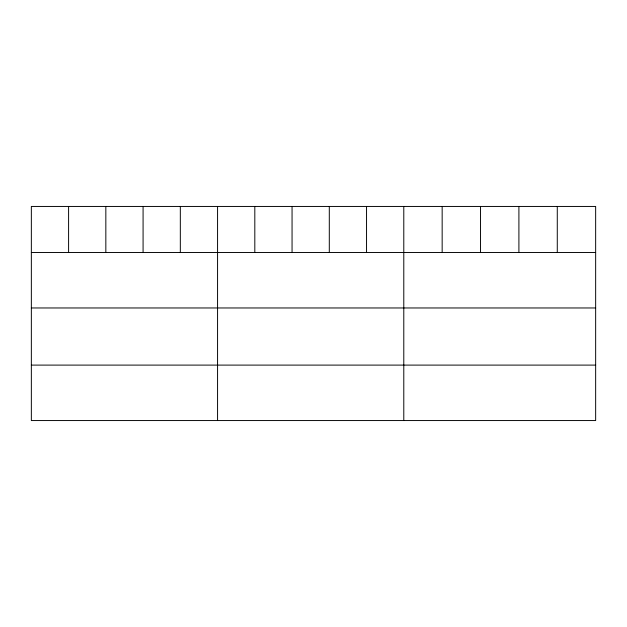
<?xml version="1.0" encoding="UTF-8"?>
<svg xmlns="http://www.w3.org/2000/svg" width="627" height="627" viewBox="0 0 627 627"><rect width="100%" height="100%" fill="white"/><g stroke="black" fill="none" stroke-linecap="round" stroke-linejoin="round"><path stroke-width="0.94" d="M595.65 252.509L595.65 420.552L31.35 420.552L31.35 206.448L595.65 206.448L595.65 252.509L31.35 252.509M31.35 307.967L595.65 307.967M31.35 365.102L595.65 365.102M557.278 206.448L557.278 252.509M518.905 206.448L518.905 252.509M480.533 206.448L480.533 252.509M442.16 206.448L442.16 252.509M403.788 206.448L403.788 420.552M366.544 206.448L366.544 252.509M329.3 206.448L329.3 252.509M292.057 206.448L292.057 252.509M254.813 206.448L254.813 252.509M217.569 206.448L217.569 420.552M180.325 206.448L180.325 252.509M143.081 206.448L143.081 252.509M105.838 206.448L105.838 252.509M68.594 206.448L68.594 252.509"/></g></svg>
